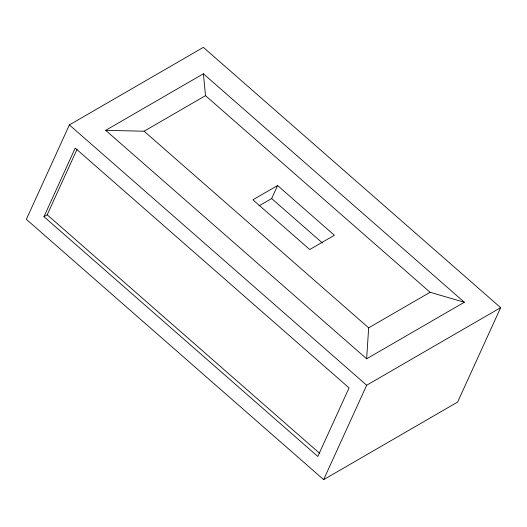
<?xml version="1.0" encoding="UTF-8"?>
<svg xmlns="http://www.w3.org/2000/svg" width="527" height="527" viewBox="0 0 527 527"><rect width="100%" height="100%" fill="white"/><g stroke="black" fill="none" stroke-linecap="round" stroke-linejoin="round"><path stroke-width="0.79" d="M366.634 358.808L368.663 327.847L144.082 131.216L105.696 130.34L366.634 358.808L464.333 302.241L203.396 73.78L105.696 130.34M69.38 124.925L26.35 219.344L323.644 479.642L457.62 402.075L500.65 307.656L203.356 47.358L69.38 124.925L366.673 385.224L500.65 307.656M43.958 216.683L75.209 148.107L349.065 387.885L317.814 456.461L43.958 216.683L47.199 214.805L77.094 149.213M258.968 205.879L271.649 198.541L277.577 185.53L334.388 235.266L309.738 249.541L252.927 199.805L277.577 185.53M323.644 479.642L366.673 385.224M144.082 131.216L205.504 95.657L203.396 73.78M368.663 327.847L430.085 292.287L464.333 302.241M205.504 95.657L430.085 292.287M271.649 198.541L322.287 242.875M47.199 214.805L319.823 453.497"/></g></svg>
